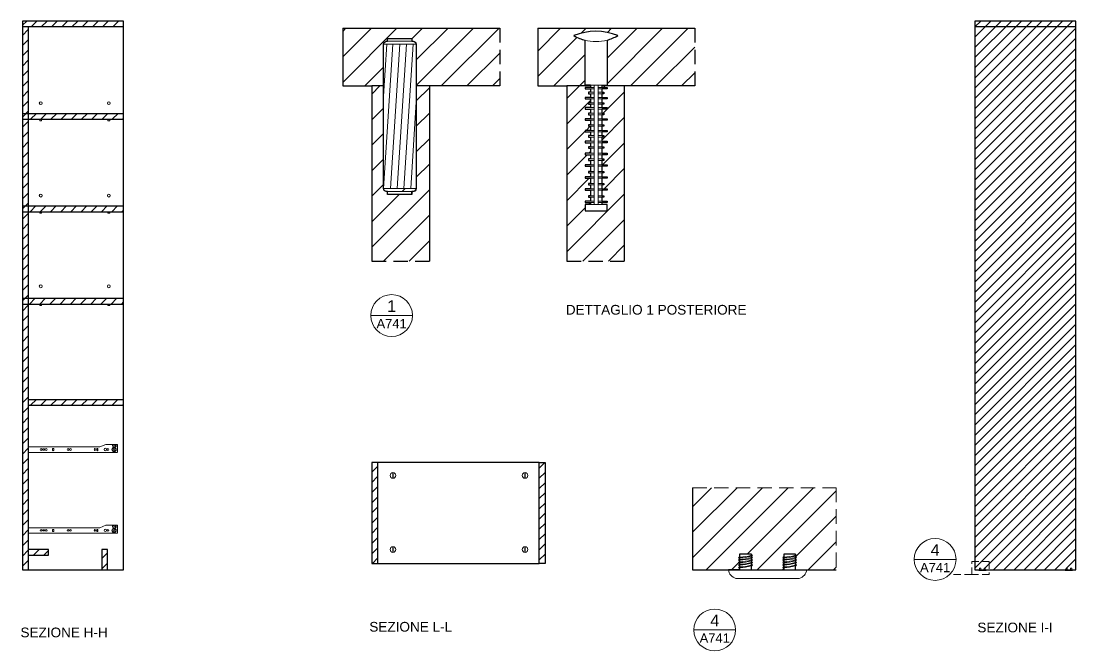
# Model space of a CAD drawing. Header units: centimetres. Extents: x 13 to 984, y -644 to 71.
# Drawn here: x 13.2 to 378.5, y -147 to 71.1 of the extents above; entities that cross this region are included whole.
import ezdxf
from ezdxf.enums import TextEntityAlignment as Align

# ---------------------------------------------------------------- set-up
doc = ezdxf.new("R2010")
doc.units = ezdxf.units.CM
doc.header["$MEASUREMENT"] = 0
doc.linetypes.add('HIDDEN', pattern=[0.375, 0.25, -0.125])
for name, color, linetype, lineweight in [('A-ANNO-SYMB', 3, 'Continuous', 18), ('dettagli', 4, 'Continuous', 13), ('linee sezioni', 3, 'Continuous', 25), ('quote', 20, 'Continuous', 5), ('trame', 6, 'Continuous', 9)]:
    doc.layers.add(name, color=color, linetype=linetype, lineweight=lineweight)
doc.styles.add('ARIAL', font='arial.ttf')
doc.styles.get("Standard").update_dxf_attribs({"font": 'arial.ttf'})
pattern_1 = [(45, (-3811.99, -6107.1093), (-1.76776695, 1.76776695), [])]
pattern_2 = [(45, (-3845.6554, -6107.1093), (-1.76776695, 1.76776695), [])]

# ---------------------------------------------------------------- blocks, each defined once
blk = doc.blocks.new('DETAGLI')
at = {"layer": 'A-ANNO-SYMB', "linetype": 'Continuous'}
blk.add_line((486.66, 356.17), (504.76, 356.17), dxfattribs=at)
blk.add_circle((495.71, 356.17), 9.05, dxfattribs=at)
for tag, p in [('TAVOLA', (495.71, 362.76)), ('SEZIONE', (495.71, 354.67))]:
    blk.add_attdef(tag, text='', height=5, dxfattribs=at).set_placement(p, align=Align.TOP_CENTER)

msp = doc.modelspace()

# ---------------------------------------------------------------- hatches: boundary and pattern name
at = {"layer": 'trame'}
h = msp.add_hatch(dxfattribs=at)
h.set_pattern_fill('ANSI31', color=256, scale=20)
h.set_pattern_definition(pattern_1)
h.paths.add_polyline_path([(48.66, 69.1), (48.66, 71.1), (13.66, 71.1), (13.66, 69.1)])
h.paths.add_polyline_path([(15.66, 69.1), (13.66, 69.1), (13.66, -118.9), (15.66, -118.9)], flags=17)
h = msp.add_hatch(dxfattribs=at)
h.set_pattern_fill('ANSI31', color=256, scale=20)
h.set_pattern_definition(pattern_1)
h.paths.add_polyline_path([(48.66, 69.1), (48.66, 71.1), (13.66, 71.1), (13.66, 69.1)])
h = msp.add_hatch(dxfattribs=at)
h.set_pattern_fill('ANSI31', color=256, scale=20)
h.set_pattern_definition(pattern_2)
h.paths.add_polyline_path([(375.54, -118.49), (375.54, -118.44, -0.081064), (375.15, -118.5), (375.15, -118.55, 0.071826)], flags=0)
h.paths.add_polyline_path([(375.54, -118.91), (375.54, -118.57, -0.071826), (375.15, -118.64), (375.15, -118.91)], flags=16)
h.paths.add_polyline_path([(375.15, -118.58, 0.081064), (375.54, -118.52), (375.54, -118.49, -0.071826), (375.15, -118.55)], flags=0)
h.paths.add_polyline_path([(377.07, -118.91), (377.07, -118.75, -0.071826), (376.68, -118.81), (376.68, -118.91)], flags=0)
h.paths.add_polyline_path([(377.07, -118.66, -0.071826), (376.68, -118.72), (376.68, -118.91), (377.07, -118.91)], flags=16)
h.paths.add_polyline_path([(377.07, -118.69, -0.081064), (376.68, -118.75), (376.68, -118.91), (377.07, -118.91)], flags=0)
h.paths.add_polyline_path([(377.07, -118.91), (377.07, -118.57, -0.071826), (376.68, -118.64), (376.68, -118.91)], flags=17)
h.paths.add_polyline_path([(375.54, -118.36), (375.54, -118.91), (378.54, -118.91), (378.54, 71.09), (343.54, 71.09), (343.54, -116.07), (348.51, -116.07), (348.51, -118.91), (375.15, -118.91), (375.15, -118.36)])
h = msp.add_hatch(dxfattribs=at)
h.set_pattern_fill('ANSI31', color=256, scale=50)
h.set_pattern_definition([(45, (996.623, -2852.292), (-4.419417, 4.419417), [])])
h.paths.add_polyline_path([(150.06, 48.63), (178.95, 48.63), (178.95, 68.63), (124.57, 68.63), (124.57, 48.63), (134.64, 48.63), (138.66, 48.63), (138.66, 63.1, -0.278503), (139.56, 64.1), (140.06, 64.1), (140.06, 65.1), (148.56, 65.1), (148.56, 64.1), (148.91, 64.1, -0.414214), (150.06, 63.1)])
h = msp.add_hatch(dxfattribs=at)
h.set_pattern_fill('ANSI31', color=256, scale=50)
h.set_pattern_definition([(45, (973.733, -2852.292), (-4.419417, 4.419417), [])])
h.paths.add_polyline_path([(222.1, 48.63), (214.34, 48.63), (214.34, 48.16), (216.14, 48.16), (216.14, 47.65), (214.34, 47.65), (214.34, 46.47), (215, 46.47), (215, 45.95), (214.34, 45.95), (214.34, 44.67), (216.14, 44.67), (216.14, 44.15), (214.34, 44.15), (214.34, 42.82), (215, 42.82), (215, 42.3), (214.34, 42.3), (214.34, 41.12), (216.14, 41.12), (216.14, 40.61), (214.34, 40.61), (214.34, 39.17), (215, 39.17), (215, 38.65), (214.34, 38.65), (214.34, 37.27), (216.14, 37.27), (216.14, 36.75), (214.34, 36.75), (214.34, 35.21), (215, 35.21), (215, 34.7), (214.34, 34.7), (214.34, 33.26), (216.14, 33.26), (216.14, 32.74), (214.34, 32.74), (214.34, 31.46), (215, 31.46), (215, 30.95), (214.34, 30.95), (214.34, 29.51), (216.14, 29.51), (216.14, 28.99), (214.34, 28.99), (214.34, 27.55), (215, 27.55), (215, 27.04), (214.34, 27.04), (214.34, 25.34), (216.14, 25.34), (216.14, 24.83), (214.34, 24.83), (214.34, 23.39), (215, 23.39), (215, 22.88), (214.34, 22.88), (214.34, 21.33), (216.14, 21.33), (216.14, 20.82), (214.34, 20.82), (214.34, 19.07), (215, 19.07), (215, 18.56), (214.34, 18.56), (214.34, 17.22), (216.14, 17.22), (216.14, 16.71), (214.34, 16.71), (214.34, 14.89), (215, 14.89), (215, 14.38), (214.34, 14.38), (214.34, 13.04), (216.14, 13.04), (216.14, 12.53), (214.34, 12.53), (214.34, 10.6), (215, 10.6), (215, 10.09), (214.34, 10.09), (214.34, 8.75), (216.14, 8.75), (216.14, 8.24), (214.34, 8.24), (214.34, 7.63), (216.14, 7.63), (216.14, 5.34), (208.59, 5.34), (208.59, 7.63), (210.37, 7.63), (210.37, 8.24), (208.57, 8.24), (208.57, 8.75), (210.37, 8.75), (210.37, 10.09), (209.71, 10.09), (209.71, 10.6), (210.37, 10.6), (210.37, 12.53), (208.57, 12.53), (208.57, 13.04), (210.37, 13.04), (210.37, 14.38), (209.71, 14.38), (209.71, 14.89), (210.37, 14.89), (210.37, 16.71), (208.57, 16.71), (208.57, 17.22), (210.37, 17.22), (210.37, 18.56), (209.71, 18.56), (209.71, 19.07), (210.37, 19.07), (210.37, 20.82), (208.57, 20.82), (208.57, 21.33), (210.37, 21.33), (210.37, 22.88), (209.71, 22.88), (209.71, 23.39), (210.37, 23.39), (210.37, 24.83), (208.57, 24.83), (208.57, 25.34), (210.37, 25.34), (210.37, 27.04), (209.71, 27.04), (209.71, 27.55), (210.37, 27.55), (210.37, 28.99), (208.57, 28.99), (208.57, 29.51), (210.37, 29.51), (210.37, 30.95), (209.71, 30.95), (209.71, 31.46), (210.37, 31.46), (210.37, 32.74), (208.57, 32.74), (208.57, 33.26), (210.37, 33.26), (210.37, 34.7), (209.71, 34.7), (209.71, 35.21), (210.37, 35.21), (210.37, 36.75), (208.57, 36.75), (208.57, 37.27), (210.37, 37.27), (210.37, 38.65), (209.71, 38.65), (209.71, 39.17), (210.37, 39.17), (210.37, 40.61), (208.57, 40.61), (208.57, 41.12), (210.37, 41.12), (210.37, 42.3), (209.71, 42.3), (209.71, 42.82), (210.37, 42.82), (210.37, 44.15), (208.57, 44.15), (208.57, 44.67), (210.37, 44.67), (210.37, 45.95), (209.71, 45.95), (209.71, 46.47), (210.37, 46.47), (210.37, 47.65), (208.57, 47.65), (208.57, 48.16), (210.37, 48.16), (210.37, 48.63), (202.17, 48.63), (202.17, -12.03), (222.1, -12.03)])
h.paths.add_polyline_path([(246.48, 68.63), (192.1, 68.63), (192.1, 48.63), (202.17, 48.63), (210.37, 48.63), (210.37, 48.96), (208.59, 48.96), (208.59, 64.44, -0.073412), (204.59, 66.12, -0.191741), (219.87, 66.07, -0.068614), (216.14, 64.49), (216.14, 48.96), (214.34, 48.96), (214.34, 48.63), (246.48, 48.63)])
h = msp.add_hatch(dxfattribs=at)
h.set_pattern_fill('ANSI31', color=256, scale=50)
h.set_pattern_definition([(45, (798.606, -2852.292), (-4.419417, 4.419417), [])])
h.paths.add_polyline_path([(140.06, 11.1), (140.06, 12.1), (148.56, 12.1), (148.56, 11.1)], flags=16)
h.paths.add_polyline_path([(134.64, -12.03), (154.57, -12.03), (154.57, 48.63), (150.06, 48.63), (150.06, 13.1), (138.66, 13.1), (138.66, 48.63), (134.64, 48.63)])
h = msp.add_hatch(dxfattribs=at)
h.set_pattern_fill('ANSI31', color=256, scale=20)
h.set_pattern_definition(pattern_1)
h.paths.add_polyline_path([(48.66, 39.1), (13.66, 39.1), (13.66, 37.1), (48.66, 37.1)])
h = msp.add_hatch(dxfattribs=at)
h.set_pattern_fill('ANSI31', color=256, scale=20)
h.set_pattern_definition(pattern_1)
h.paths.add_polyline_path([(48.66, 7.1), (15.66, 7.1), (15.66, 5.1), (48.66, 5.1)])
h = msp.add_hatch(dxfattribs=at)
h.set_pattern_fill('ANSI31', color=256, scale=20)
h.set_pattern_definition(pattern_1)
h.paths.add_polyline_path([(48.66, -24.9), (15.66, -24.9), (15.66, -26.9), (48.66, -26.9)])
h = msp.add_hatch(dxfattribs=at)
h.set_pattern_fill('ANSI31', color=256, scale=20)
h.set_pattern_definition(pattern_1)
h.paths.add_polyline_path([(48.66, -59.9), (15.66, -59.9), (15.66, -61.9), (48.66, -61.9)])
h = msp.add_hatch(dxfattribs=at)
h.set_pattern_fill('ANSI31', color=256, scale=20)
h.set_pattern_definition([(45, (-3953.7753, -6057.9618), (-1.76776695, 1.76776695), [])])
h.paths.add_polyline_path([(136.64, -81.71), (134.64, -81.71), (134.64, -116.71), (136.64, -116.71)])
h.paths.add_polyline_path([(194.64, -81.71), (192.64, -81.71), (192.64, -116.71), (194.64, -116.71)])
h = msp.add_hatch(dxfattribs=at)
h.set_pattern_fill('ANSI31', color=256, scale=50)
h.set_pattern_definition([(45, (-231.331, -1139.8386), (-4.419417, 4.419417), [])])
h.paths.add_polyline_path([(295.48, -90.48), (245.73, -90.48), (245.73, -118.91), (262.17, -118.91), (262.17, -118.43, -0.173128), (261.69, -118.15, -0.273281), (262.17, -117.9), (262.17, -117.51, -0.173128), (261.69, -117.23, -0.273281), (262.17, -116.98), (262.17, -116.68, -0.173128), (261.69, -116.39, -0.273281), (262.17, -116.15), (262.17, -115.84, -0.173128), (261.69, -115.56, -0.273281), (262.17, -115.31), (262.17, -115.05, -0.173128), (261.69, -114.76, -0.273281), (262.17, -114.51), (262.17, -113.35), (266.01, -113.35), (266.01, -113.63, -0.173128), (266.49, -113.91, -0.273281), (266.01, -114.16), (266.01, -114.43, -0.173128), (266.49, -114.71, -0.273281), (266.01, -114.96), (266.01, -115.26, -0.173128), (266.49, -115.55, -0.273281), (266.01, -115.79), (266.01, -116.1, -0.173128), (266.49, -116.38, -0.273281), (266.01, -116.63), (266.01, -117.02, -0.173128), (266.49, -117.3, -0.273281), (266.01, -117.55), (266.01, -118.91), (277.44, -118.91), (277.44, -118.43, -0.173128), (276.96, -118.15, -0.273281), (277.44, -117.9), (277.44, -117.51, -0.173128), (276.96, -117.23, -0.273281), (277.44, -116.98), (277.44, -116.68, -0.173128), (276.96, -116.39, -0.273281), (277.44, -116.15), (277.44, -115.84, -0.173128), (276.96, -115.56, -0.273281), (277.44, -115.31), (277.44, -115.05, -0.173128), (276.96, -114.76, -0.273281), (277.44, -114.51), (277.44, -113.35), (281.28, -113.35), (281.28, -113.63, -0.173128), (281.76, -113.91, -0.273281), (281.28, -114.16), (281.28, -114.43, -0.173128), (281.76, -114.71, -0.273281), (281.28, -114.96), (281.28, -115.26, -0.173128), (281.76, -115.55, -0.273281), (281.28, -115.79), (281.28, -116.1, -0.173128), (281.76, -116.38, -0.273281), (281.28, -116.63), (281.28, -117.02, -0.173128), (281.76, -117.3, -0.273281), (281.28, -117.55), (281.28, -118.91), (295.48, -118.91)])
h = msp.add_hatch(dxfattribs=at)
h.set_pattern_fill('ANSI31', color=256, scale=20)
h.set_pattern_definition(pattern_1)
h.paths.add_polyline_path([(22.66, -111.9), (15.66, -111.9), (15.66, -113.9), (22.66, -113.9)])
h.paths.add_polyline_path([(43.09, -111.9), (41.09, -111.9), (41.09, -118.9), (43.09, -118.9)])
h = msp.add_hatch(dxfattribs=at)
h.set_pattern_fill('ANSI31', color=256, scale=20)
h.set_pattern_definition(pattern_2)
h.paths.add_polyline_path([(345.18, -118.36), (345.56, -118.36), (345.56, -118.39, -0.173128), (345.61, -118.41, -0.273281), (345.56, -118.44), (345.56, -118.47, -0.173128), (345.61, -118.49, -0.273281), (345.56, -118.52), (345.56, -118.55, -0.173128), (345.61, -118.58, -0.273281), (345.56, -118.6), (345.56, -118.63, -0.173128), (345.61, -118.66, -0.273281), (345.56, -118.69), (345.56, -118.73, -0.173128), (345.61, -118.75, -0.273281), (345.56, -118.78), (345.56, -118.91), (346.71, -118.91), (346.71, -118.87, -0.173128), (346.66, -118.84, -0.273281), (346.71, -118.81), (346.71, -118.77, -0.173128), (346.66, -118.75, -0.273281), (346.71, -118.72), (346.71, -118.69, -0.173128), (346.66, -118.66, -0.273281), (346.71, -118.64), (346.71, -118.61, -0.173128), (346.66, -118.58, -0.273281), (346.71, -118.55), (346.71, -118.53, -0.173128), (346.66, -118.5, -0.273281), (346.71, -118.47), (346.71, -118.36), (347.09, -118.36), (347.09, -118.39, -0.173128), (347.14, -118.41, -0.273281), (347.09, -118.44), (347.09, -118.47, -0.173128), (347.14, -118.49, -0.273281), (347.09, -118.52), (347.09, -118.55, -0.173128), (347.14, -118.58, -0.273281), (347.09, -118.6), (347.09, -118.63, -0.173128), (347.14, -118.66, -0.273281), (347.09, -118.69), (347.09, -118.73, -0.173128), (347.14, -118.75, -0.273281), (347.09, -118.78), (347.09, -118.91), (348.51, -118.91), (348.51, -116.07), (343.54, -116.07), (343.54, -118.91), (345.18, -118.91), (345.18, -118.87, -0.173128), (345.13, -118.84, -0.273281), (345.18, -118.81), (345.18, -118.77, -0.173128), (345.13, -118.75, -0.273281), (345.18, -118.72), (345.18, -118.69, -0.173128), (345.13, -118.66, -0.273281), (345.18, -118.64), (345.18, -118.61, -0.173128), (345.13, -118.58, -0.273281), (345.18, -118.55), (345.18, -118.53, -0.173128), (345.13, -118.5, -0.273281), (345.18, -118.47)])

# ---------------------------------------------------------------- linework, layer by layer
for start, end in [(239.19, 255.6325), (285.1094, 300.81)]:
    msp.add_arc((212.27, 78.82), 14.84, start, end)
at = {"layer": 'A-ANNO-SYMB', "linetype": 'HIDDEN', "ltscale": 10}
msp.add_line((342.44, -120.57), (334.78, -120.57), dxfattribs=at)
at = {"layer": 'A-ANNO-SYMB', "linetype": 'HIDDEN', "lineweight": 5, "ltscale": 10}
msp.add_lwpolyline([(342.44, -116.07), (348.51, -116.07), (348.51, -120.57), (342.44, -120.57), (342.44, -116.07)], dxfattribs=at)
at = {"layer": 'dettagli'}
for p, q in [((138.66, 13.1), (141.89, 63.1)), ((138.66, 45.14), (139.82, 63.1)), ((141.13, 13.1), (144.36, 63.1)), ((143.46, 13.1), (146.69, 63.1)), ((145.79, 13.1), (149.02, 63.1)), ((148.91, 64.1), (148.56, 64.1)), ((216.14, 48.96), (208.59, 48.96)), ((148.12, 13.1), (150.06, 43.18)), ((19.65, 36.8), (19.65, 36.6)), ((20.25, 36.8), (20.25, 36.6)), ((43.24, 36.8), (43.24, 36.6)), ((43.84, 36.8), (43.84, 36.6)), ((148.91, 12.1), (148.56, 12.1)), ((216.14, 7.63), (208.59, 7.63)), ((19.65, 4.8), (19.65, 4.6)), ((20.25, 4.8), (20.25, 4.6)), ((43.24, 4.8), (43.24, 4.6)), ((43.84, 4.8), (43.84, 4.6)), ((19.65, -27.2), (19.65, -27.4)), ((19.65, -27.4), (20.25, -27.4)), ((20.25, -27.2), (20.25, -27.4)), ((43.24, -27.2), (43.24, -27.4)), ((43.24, -27.4), (43.84, -27.4)), ((43.84, -27.2), (43.84, -27.4)), ((141.87, -85.58), (141.97, -85.46)), ((141.97, -85.46), (142.07, -85.58)), ((187.61, -85.58), (187.71, -85.46)), ((187.71, -85.46), (187.81, -85.58)), ((141.87, -111.24), (141.97, -111.12)), ((141.97, -111.12), (142.07, -111.24)), ((187.61, -111.24), (187.71, -111.12)), ((187.71, -111.12), (187.81, -111.24)), ((262.17, -113.35), (266.01, -113.35)), ((277.44, -113.35), (281.28, -113.35)), ((345.18, -118.36), (345.56, -118.36)), ((346.71, -118.36), (347.09, -118.36)), ((375.15, -118.36), (375.54, -118.36)), ((376.68, -118.36), (377.07, -118.36))]:
    msp.add_line(p, q, dxfattribs=at)
for points in [[(144.36, 63.1), (150.06, 63.1), (150.06, 13.1), (138.66, 13.1), (138.66, 63.1), (144.36, 63.1)], [(140.06, 64.1), (140.06, 65.1), (148.56, 65.1), (148.56, 64.1), (139.56, 64.1)], [(211.63, 48.16), (208.57, 48.16), (208.57, 47.65), (211.63, 47.65)], [(211.63, 48.96), (211.63, 7.63)], [(213.08, 48.96), (213.08, 7.63)], [(213.08, 48.16), (216.14, 48.16), (216.14, 47.65), (213.08, 47.65)], [(211.63, 44.67), (208.57, 44.67), (208.57, 44.15), (211.63, 44.15)], [(211.63, 46.47), (209.71, 46.47), (209.71, 45.95), (211.63, 45.95)], [(213.08, 46.47), (215, 46.47), (215, 45.95), (213.08, 45.95)], [(213.08, 44.67), (216.14, 44.67), (216.14, 44.15), (213.08, 44.15)], [(211.63, 41.12), (208.57, 41.12), (208.57, 40.61), (211.63, 40.61)], [(211.63, 42.82), (209.71, 42.82), (209.71, 42.3), (211.63, 42.3)], [(213.08, 42.82), (215, 42.82), (215, 42.3), (213.08, 42.3)], [(213.08, 41.12), (216.14, 41.12), (216.14, 40.61), (213.08, 40.61)], [(19.65, 36.6), (20.25, 36.6)], [(43.24, 36.6), (43.84, 36.6)], [(211.63, 37.27), (208.57, 37.27), (208.57, 36.75), (211.63, 36.75)], [(211.63, 39.17), (209.71, 39.17), (209.71, 38.65), (211.63, 38.65)], [(213.08, 39.17), (215, 39.17), (215, 38.65), (213.08, 38.65)], [(213.08, 37.27), (216.14, 37.27), (216.14, 36.75), (213.08, 36.75)], [(211.63, 33.26), (208.57, 33.26), (208.57, 32.74), (211.63, 32.74)], [(211.63, 35.21), (209.71, 35.21), (209.71, 34.7), (211.63, 34.7)], [(213.08, 35.21), (215, 35.21), (215, 34.7), (213.08, 34.7)], [(213.08, 33.26), (216.14, 33.26), (216.14, 32.74), (213.08, 32.74)], [(211.63, 29.51), (208.57, 29.51), (208.57, 28.99), (211.63, 28.99)], [(211.63, 31.46), (209.71, 31.46), (209.71, 30.95), (211.63, 30.95)], [(213.08, 31.46), (215, 31.46), (215, 30.95), (213.08, 30.95)], [(213.08, 29.51), (216.14, 29.51), (216.14, 28.99), (213.08, 28.99)], [(211.63, 27.55), (209.71, 27.55), (209.71, 27.04), (211.63, 27.04)], [(213.08, 27.55), (215, 27.55), (215, 27.04), (213.08, 27.04)], [(211.63, 25.34), (208.57, 25.34), (208.57, 24.83), (211.63, 24.83)], [(211.63, 23.39), (209.71, 23.39), (209.71, 22.88), (211.63, 22.88)], [(213.08, 25.34), (216.14, 25.34), (216.14, 24.83), (213.08, 24.83)], [(213.08, 23.39), (215, 23.39), (215, 22.88), (213.08, 22.88)], [(211.63, 21.33), (208.57, 21.33), (208.57, 20.82), (211.63, 20.82)], [(211.63, 19.07), (209.71, 19.07), (209.71, 18.56), (211.63, 18.56)], [(213.08, 21.33), (216.14, 21.33), (216.14, 20.82), (213.08, 20.82)], [(213.08, 19.07), (215, 19.07), (215, 18.56), (213.08, 18.56)], [(211.63, 17.22), (208.57, 17.22), (208.57, 16.71), (211.63, 16.71)], [(211.63, 14.89), (209.71, 14.89), (209.71, 14.38), (211.63, 14.38)], [(213.08, 17.22), (216.14, 17.22), (216.14, 16.71), (213.08, 16.71)], [(213.08, 14.89), (215, 14.89), (215, 14.38), (213.08, 14.38)], [(140.06, 12.1), (140.06, 11.1), (148.56, 11.1), (148.56, 12.1), (139.56, 12.1)], [(211.63, 13.04), (208.57, 13.04), (208.57, 12.53), (211.63, 12.53)], [(213.08, 13.04), (216.14, 13.04), (216.14, 12.53), (213.08, 12.53)], [(211.63, 8.75), (208.57, 8.75), (208.57, 8.24), (211.63, 8.24)], [(216.14, 7.63), (216.14, 5.34), (208.59, 5.34), (208.59, 7.63)], [(211.63, 10.6), (209.71, 10.6), (209.71, 10.09), (211.63, 10.09)], [(213.08, 10.6), (215, 10.6), (215, 10.09), (213.08, 10.09)], [(213.08, 8.75), (216.14, 8.75), (216.14, 8.24), (213.08, 8.24)], [(19.65, 4.6), (20.25, 4.6)], [(43.24, 4.6), (43.84, 4.6)], [(46.33, -75.48), (42.53, -75.48), (40.39, -76.38), (15.66, -76.38), (15.66, -78.28)], [(45.69, -76.26), (45.69, -76.26), (45.69, -75.66)], [(46.09, -75.66), (46.09, -75.66), (46.09, -76.26)], [(46.53, -78.12), (46.53, -75.63)], [(15.66, -78.28), (46.37, -78.28)], [(20.63, -77.07), (20.63, -77.07), (21.23, -77.07)], [(21.23, -77.47), (21.23, -77.47), (20.63, -77.47)], [(24.08, -77.59), (24.08, -77.59), (24.08, -76.99)], [(24.48, -76.99), (24.48, -76.99), (24.48, -77.59)], [(39.38, -77.59), (39.38, -77.59), (39.38, -76.99)], [(39.78, -76.99), (39.78, -76.99), (39.78, -77.59)], [(141.87, -85.58), (142.07, -85.58)], [(141.87, -85.76), (141.87, -86.87)], [(142.07, -86.87), (142.07, -85.76)], [(187.61, -85.58), (187.81, -85.58)], [(187.61, -85.76), (187.61, -86.87)], [(187.81, -86.87), (187.81, -85.76)], [(46.33, -103.48), (42.53, -103.48), (40.39, -104.38), (15.66, -104.38), (15.66, -106.28)], [(20.63, -105.07), (20.63, -105.07), (21.23, -105.07)], [(21.23, -105.47), (21.23, -105.47), (20.63, -105.47)], [(24.08, -105.59), (24.08, -105.59), (24.08, -104.99)], [(24.48, -104.99), (24.48, -104.99), (24.48, -105.59)], [(39.38, -105.59), (39.38, -105.59), (39.38, -104.99)], [(39.78, -104.99), (39.78, -104.99), (39.78, -105.59)], [(45.69, -104.26), (45.69, -104.26), (45.69, -103.66)], [(46.09, -103.66), (46.09, -103.66), (46.09, -104.26)], [(46.53, -106.12), (46.53, -103.63)], [(15.66, -106.28), (46.37, -106.28)], [(141.87, -111.24), (142.07, -111.24)], [(141.87, -111.43), (141.87, -112.54)], [(142.07, -112.54), (142.07, -111.43)], [(187.61, -111.24), (187.81, -111.24)], [(187.61, -111.43), (187.61, -112.54)], [(187.81, -112.54), (187.81, -111.43)], [(266.01, -113.35), (266.01, -118.91), (262.17, -118.91), (262.17, -113.35)], [(281.28, -113.35), (281.28, -118.91), (277.44, -118.91), (277.44, -113.35)], [(345.04, -119.21), (345.04, -119.21), (347.24, -119.21), (347.24, -119.21)], [(345.56, -118.36), (345.56, -118.91), (345.18, -118.91), (345.18, -118.36)], [(347.09, -118.36), (347.09, -118.91), (346.71, -118.91), (346.71, -118.36)], [(375.01, -119.21), (375.01, -119.21), (377.21, -119.21), (377.21, -119.21)], [(375.54, -118.36), (375.54, -118.91), (375.15, -118.91), (375.15, -118.36)], [(377.07, -118.36), (377.07, -118.91), (376.68, -118.91), (376.68, -118.36)], [(260.73, -121.91), (260.73, -121.91), (282.73, -121.91), (282.73, -121.91)]]:
    msp.add_lwpolyline(points, dxfattribs=at)
for centre, radius in [((19.95, 42.67), 0.5), ((43.54, 42.67), 0.5), ((19.95, 10.68), 0.5), ((43.54, 10.68), 0.5), ((19.95, -20.75), 0.5), ((43.54, -20.75), 0.5), ((45.37, -77.28), 0.749), ((45.37, -77.28), 0.685), ((45.07, -75.94), 0.3), ((20.08, -77.27), 0.3), ((21.84, -77.27), 0.3), ((29.43, -77.27), 0.3), ((30.24, -77.27), 0.3), ((38.75, -77.27), 0.3), ((42.33, -77.27), 0.442), ((43.22, -77.27), 0.3), ((45.37, -77.28), 0.295), ((141.97, -86.24), 0.982), ((187.71, -86.24), 0.982), ((20.08, -105.27), 0.3), ((21.84, -105.27), 0.3), ((29.43, -105.27), 0.3), ((30.24, -105.27), 0.3), ((38.75, -105.27), 0.3), ((42.33, -105.27), 0.442), ((43.22, -105.27), 0.3), ((45.37, -105.28), 0.749), ((45.37, -105.28), 0.685), ((45.07, -103.94), 0.3), ((45.37, -105.28), 0.295), ((141.97, -111.91), 0.982), ((187.71, -111.91), 0.982)]:
    msp.add_circle(centre, radius, dxfattribs=at)
for centre, radius, start, end in [((212.27, 78.82), 14.84, 239.19, 300.81), ((139.94, 62.86), 1.3, 106.8875, 169.1381), ((148.99, 63.03), 1.07, 3.8548, 93.8548), ((19.95, 36.8), 0.3, 0, 180), ((43.54, 36.8), 0.3, 0, 180), ((139.94, 13.35), 1.3, 190.8619, 253.1125), ((148.99, 13.18), 1.07, 266.1452, 356.1452), ((19.95, 4.8), 0.3, 0, 180), ((43.54, 4.8), 0.3, 0, 180), ((19.95, -27.2), 0.3, 0, 180), ((43.54, -27.2), 0.3, 0, 180), ((45.89, -75.84), 0.272, 42.5545, 137.4455), ((45.89, -76.08), 0.272, 222.5545, 317.4455), ((46.35, -75.66), 0.181, 8.2594, 96.5134), ((20.81, -77.27), 0.272, 132.5545, 227.4455), ((21.04, -77.27), 0.272, 312.5545, 47.4455), ((24.28, -77.18), 0.272, 42.5545, 137.4455), ((24.28, -77.41), 0.272, 222.5545, 317.4455), ((39.58, -77.18), 0.272, 42.5545, 137.4455), ((39.58, -77.41), 0.272, 222.5545, 317.4455), ((46.35, -78.1), 0.181, 263.4866, 351.7406), ((141.97, -85.79), 0.104, 16.2953, 163.7047), ((141.97, -86.84), 0.104, 196.2953, 343.7047), ((187.71, -85.79), 0.104, 16.2953, 163.7047), ((187.71, -86.84), 0.104, 196.2953, 343.7047), ((20.81, -105.27), 0.272, 132.5545, 227.4455), ((21.04, -105.27), 0.272, 312.5545, 47.4455), ((24.28, -105.18), 0.272, 42.5545, 137.4455), ((24.28, -105.41), 0.272, 222.5545, 317.4455), ((39.58, -105.18), 0.272, 42.5545, 137.4455), ((39.58, -105.41), 0.272, 222.5545, 317.4455), ((45.89, -103.84), 0.272, 42.5545, 137.4455), ((45.89, -104.08), 0.272, 222.5545, 317.4455), ((46.35, -103.66), 0.181, 8.2594, 96.5134), ((46.35, -106.1), 0.181, 263.4866, 351.7406), ((141.97, -111.46), 0.104, 16.2953, 163.7047), ((141.97, -112.51), 0.104, 196.2953, 343.7047), ((187.71, -111.46), 0.104, 16.2953, 163.7047), ((187.71, -112.51), 0.104, 196.2953, 343.7047), ((261.89, -100.9), 13.62, 271.1868, 287.62), ((262.25, -102.7), 12.06, 269.6106, 288.1487), ((261.89, -101.7), 13.62, 271.1868, 287.62), ((262.25, -103.49), 12.06, 269.6106, 288.1487), ((261.89, -102.53), 13.62, 271.1868, 287.62), ((262.25, -104.33), 12.06, 269.6106, 288.1487), ((261.89, -103.36), 13.62, 271.1868, 287.62), ((262.25, -105.16), 12.06, 269.6106, 288.1487), ((277.16, -100.9), 13.62, 271.1868, 287.62), ((277.52, -102.7), 12.06, 269.6106, 288.1487), ((277.16, -101.7), 13.62, 271.1868, 287.62), ((277.52, -103.49), 12.06, 269.6106, 288.1487), ((277.16, -102.53), 13.62, 271.1868, 287.62), ((277.52, -104.33), 12.06, 269.6106, 288.1487), ((277.16, -103.36), 13.62, 271.1868, 287.62), ((277.52, -105.16), 12.06, 269.6106, 288.1487), ((261.64, -118.54), 3.49, 186.0815, 254.7967), ((261.89, -104.29), 13.62, 271.1868, 287.62), ((262.25, -106.08), 12.06, 269.6106, 288.1487), ((277.16, -104.29), 13.62, 271.1868, 287.62), ((277.52, -106.08), 12.06, 269.6106, 288.1487), ((281.81, -118.54), 3.49, 285.2033, 353.9185), ((345.13, -118.88), 0.349, 186.0815, 254.7967), ((347.14, -118.88), 0.349, 285.2033, 353.9185), ((375.1, -118.88), 0.349, 186.0815, 254.7967), ((377.12, -118.88), 0.349, 285.2033, 353.9185)]:
    msp.add_arc(centre, radius, start, end, dxfattribs=at)
at = {"layer": 'linee sezioni'}
for p, q in [((48.66, 69.1), (13.66, 69.1)), ((15.66, 69.1), (15.66, -118.9)), ((124.57, 68.63), (178.95, 68.63)), ((124.57, 68.63), (124.57, 48.63)), ((192.1, 68.63), (246.48, 68.63)), ((192.1, 68.63), (192.1, 48.63)), ((378.54, 69.09), (343.54, 69.09)), ((124.57, 48.63), (134.64, 48.63)), ((154.57, 48.63), (154.57, -12.03)), ((192.1, 48.63), (202.17, 48.63)), ((210.37, 48.96), (208.59, 48.96)), ((210.37, 48.96), (210.37, 48.16)), ((210.37, 47.65), (210.37, 46.47)), ((214.34, 48.96), (216.14, 48.96)), ((222.1, 48.63), (222.1, -12.03)), ((210.37, 45.95), (210.37, 44.67)), ((210.37, 44.15), (210.37, 42.82)), ((210.37, 42.3), (210.37, 41.12)), ((210.37, 40.61), (210.37, 39.17)), ((13.66, 39.1), (48.66, 39.1)), ((13.66, 37.1), (48.66, 37.1)), ((210.37, 38.65), (210.37, 37.27)), ((210.37, 36.75), (210.37, 35.21)), ((210.37, 34.7), (210.37, 33.26)), ((210.37, 32.74), (210.37, 31.46)), ((210.37, 30.95), (210.37, 29.51)), ((210.37, 28.99), (210.37, 27.55)), ((210.37, 27.04), (210.37, 25.34)), ((210.37, 24.83), (210.37, 23.39)), ((210.37, 22.88), (210.37, 21.33)), ((210.37, 20.82), (210.37, 19.07)), ((210.37, 18.56), (210.37, 17.22)), ((210.37, 16.71), (210.37, 14.89)), ((210.37, 14.38), (210.37, 13.04)), ((210.37, 12.53), (210.37, 10.6)), ((210.37, 10.09), (210.37, 8.75)), ((210.37, 8.24), (210.37, 7.63)), ((13.66, 7.1), (48.66, 7.1)), ((13.66, 5.1), (48.66, 5.1)), ((13.66, -24.9), (48.66, -24.9)), ((13.66, -26.9), (48.66, -26.9)), ((15.66, -59.9), (48.66, -59.9)), ((15.66, -61.9), (48.66, -61.9)), ((262.17, -118.91), (258.17, -118.91))]:
    msp.add_line(p, q, dxfattribs=at)
at = {"layer": 'linee sezioni', "linetype": 'HIDDEN', "ltscale": 20}
for p, q in [((178.95, 68.63), (178.95, 48.63)), ((246.48, 68.63), (246.48, 48.63)), ((134.64, -12.03), (154.57, -12.03)), ((202.17, -12.03), (222.1, -12.03))]:
    msp.add_line(p, q, dxfattribs=at)
at = {"layer": 'linee sezioni'}
for points in [[(48.66, 71.1), (13.66, 71.1), (13.66, -118.9), (48.66, -118.9), (48.66, 71.1)], [(378.54, 71.09), (343.54, 71.09), (343.54, -118.91), (378.54, -118.91), (378.54, 71.09)], [(208.59, 48.96), (208.59, 64.44), (208.59, 64.44)], [(216.14, 64.49), (216.14, 48.96)], [(138.66, 48.63), (134.64, 48.63), (134.64, -12.03)], [(178.95, 48.63), (150.06, 48.63)], [(210.37, 48.63), (202.17, 48.63), (202.17, -12.03)], [(210.37, 48.16), (208.57, 48.16), (208.57, 47.65), (210.37, 47.65)], [(214.34, 48.96), (214.34, 48.16)], [(246.48, 48.63), (214.34, 48.63)], [(214.34, 48.16), (216.15, 48.16), (216.15, 47.65), (214.34, 47.65)], [(214.34, 47.65), (214.34, 46.47)], [(210.37, 44.67), (208.57, 44.67), (208.57, 44.15), (210.37, 44.15)], [(210.37, 46.47), (209.71, 46.47), (209.71, 45.95), (210.37, 45.95)], [(214.34, 46.47), (215.01, 46.47), (215.01, 45.95), (214.34, 45.95)], [(214.34, 45.95), (214.34, 44.67)], [(214.34, 44.67), (216.15, 44.67), (216.15, 44.15), (214.34, 44.15)], [(214.34, 44.15), (214.34, 42.82)], [(210.37, 41.12), (208.57, 41.12), (208.57, 40.61), (210.37, 40.61)], [(210.37, 42.82), (209.71, 42.82), (209.71, 42.3), (210.37, 42.3)], [(214.34, 42.82), (215.01, 42.82), (215.01, 42.3), (214.34, 42.3)], [(214.34, 42.3), (214.34, 41.12)], [(214.34, 41.12), (216.15, 41.12), (216.15, 40.61), (214.34, 40.61)], [(214.34, 40.61), (214.34, 39.17)], [(210.37, 37.27), (208.57, 37.27), (208.57, 36.75), (210.37, 36.75)], [(210.37, 39.17), (209.71, 39.17), (209.71, 38.65), (210.37, 38.65)], [(214.34, 39.17), (215.01, 39.17), (215.01, 38.65), (214.34, 38.65)], [(214.34, 38.65), (214.34, 37.27)], [(214.34, 37.27), (216.15, 37.27), (216.15, 36.75), (214.34, 36.75)], [(214.34, 36.75), (214.34, 35.21)], [(210.37, 33.26), (208.57, 33.26), (208.57, 32.74), (210.37, 32.74)], [(210.37, 35.21), (209.71, 35.21), (209.71, 34.7), (210.37, 34.7)], [(214.34, 35.21), (215.01, 35.21), (215.01, 34.7), (214.34, 34.7)], [(214.34, 34.7), (214.34, 33.26)], [(214.34, 33.26), (216.15, 33.26), (216.15, 32.74), (214.34, 32.74)], [(210.37, 29.51), (208.57, 29.51), (208.57, 28.99), (210.37, 28.99)], [(210.37, 31.46), (209.71, 31.46), (209.71, 30.95), (210.37, 30.95)], [(214.34, 32.74), (214.34, 31.46)], [(214.34, 31.46), (215.01, 31.46), (215.01, 30.95), (214.34, 30.95)], [(214.34, 30.95), (214.34, 29.51)], [(214.34, 29.51), (216.15, 29.51), (216.15, 28.99), (214.34, 28.99)], [(210.37, 27.55), (209.71, 27.55), (209.71, 27.04), (210.37, 27.04)], [(214.34, 28.99), (214.34, 27.55)], [(214.34, 27.55), (215.01, 27.55), (215.01, 27.04), (214.34, 27.04)], [(214.34, 27.04), (214.34, 25.34)], [(210.37, 25.34), (208.57, 25.34), (208.57, 24.83), (210.37, 24.83)], [(210.37, 23.39), (209.71, 23.39), (209.71, 22.88), (210.37, 22.88)], [(214.34, 25.34), (216.15, 25.34), (216.15, 24.83), (214.34, 24.83)], [(214.34, 24.83), (214.34, 23.39)], [(214.34, 23.39), (215.01, 23.39), (215.01, 22.88), (214.34, 22.88)], [(214.34, 22.88), (214.34, 21.33)], [(210.37, 21.33), (208.57, 21.33), (208.57, 20.82), (210.37, 20.82)], [(210.37, 19.07), (209.71, 19.07), (209.71, 18.56), (210.37, 18.56)], [(214.34, 21.33), (216.15, 21.33), (216.15, 20.82), (214.34, 20.82)], [(214.34, 20.82), (214.34, 19.07)], [(214.34, 19.07), (215.01, 19.07), (215.01, 18.56), (214.34, 18.56)], [(214.34, 18.56), (214.34, 17.22)], [(210.37, 17.22), (208.57, 17.22), (208.57, 16.71), (210.37, 16.71)], [(210.37, 14.89), (209.71, 14.89), (209.71, 14.38), (210.37, 14.38)], [(214.34, 17.22), (216.15, 17.22), (216.15, 16.71), (214.34, 16.71)], [(214.34, 16.71), (214.34, 14.89)], [(214.34, 14.89), (215.01, 14.89), (215.01, 14.38), (214.34, 14.38)], [(148.91, 12.1), (148.56, 12.1), (148.56, 12.1)], [(210.37, 13.04), (208.57, 13.04), (208.57, 12.53), (210.37, 12.53)], [(214.34, 14.38), (214.34, 13.04)], [(214.34, 13.04), (216.15, 13.04), (216.15, 12.53), (214.34, 12.53)], [(214.34, 12.53), (214.34, 10.6)], [(210.37, 8.75), (208.57, 8.75), (208.57, 8.24), (210.37, 8.24)], [(210.37, 7.63), (208.59, 7.63), (208.59, 5.34), (216.14, 5.34), (216.14, 7.63), (214.34, 7.63)], [(210.37, 10.6), (209.71, 10.6), (209.71, 10.09), (210.37, 10.09)], [(214.34, 10.6), (215.01, 10.6), (215.01, 10.09), (214.34, 10.09)], [(214.34, 10.09), (214.34, 8.75)], [(214.34, 8.75), (216.15, 8.75), (216.15, 8.24), (214.34, 8.24)], [(214.34, 8.24), (214.34, 7.63)], [(136.64, -81.71), (134.64, -81.71), (134.64, -116.71), (136.64, -116.71)], [(136.64, -116.71), (192.64, -116.71), (192.64, -81.71), (136.64, -81.71), (136.64, -116.71)], [(192.64, -81.71), (194.64, -81.71), (194.64, -116.71), (192.64, -116.71)], [(245.73, -90.48), (245.73, -118.91), (295.48, -118.91)], [(15.66, -113.9), (22.66, -113.9), (22.66, -111.9), (15.66, -111.9)], [(43.09, -118.9), (43.09, -111.9), (41.09, -111.9), (41.09, -118.9)], [(262.17, -114.51), (262.17, -113.35), (266.01, -113.35), (266.01, -113.63)], [(262.17, -115.31), (262.17, -115.05)], [(262.17, -116.15), (262.17, -115.84)], [(262.17, -116.98), (262.17, -116.68)], [(266.01, -114.16), (266.01, -114.43)], [(266.01, -114.96), (266.01, -115.26)], [(266.01, -115.79), (266.01, -116.1)], [(266.01, -116.63), (266.01, -117.02)], [(277.44, -114.51), (277.44, -113.35), (281.28, -113.35), (281.28, -113.63)], [(277.44, -115.31), (277.44, -115.05)], [(277.44, -116.15), (277.44, -115.84)], [(277.44, -116.98), (277.44, -116.68)], [(281.28, -114.16), (281.28, -114.43)], [(281.28, -114.96), (281.28, -115.26)], [(281.28, -115.79), (281.28, -116.1)], [(281.28, -116.63), (281.28, -117.02)], [(262.17, -117.9), (262.17, -117.51)], [(262.17, -118.91), (262.17, -118.43)], [(266.01, -117.55), (266.01, -118.91), (277.44, -118.91), (277.44, -118.43)], [(277.44, -117.9), (277.44, -117.51)], [(281.28, -117.55), (281.28, -118.91), (285.28, -118.91)]]:
    msp.add_lwpolyline(points, dxfattribs=at)
for points in [[(148.56, 11.1), (148.56, 12.1), (148.56, 11.1), (140.06, 11.1), (140.06, 12.1), (139.56, 12.1, -0.278503), (138.66, 13.1), (138.66, 63.1, -0.278503), (139.56, 64.1), (140.06, 64.1), (140.06, 65.1), (148.56, 65.1), (148.56, 64.1), (149.06, 64.1)], [(148.91, 64.1, -0.414214), (150.06, 63.1), (150.06, 13.1)]]:
    msp.add_lwpolyline(points, format="xyb", dxfattribs=at)
msp.add_lwpolyline([(148.91, 12.1, 0.414214), (150.06, 13.1, -0.414214)], format="xyb", close=True, dxfattribs=at)
for centre, radius, start, end in [((212.27, 47.4), 20.16, 67.8437, 112.1563), ((212.27, 78.82), 14.84, 239.19, 255.6325), ((212.27, 78.82), 14.84, 285.1094, 300.81), ((262.14, -115.05), 0.531, 86.5276, 147.6662), ((262.33, -114.23), 0.831, 219.7871, 259.0756), ((262.14, -115.84), 0.531, 86.5276, 147.6662), ((262.33, -115.03), 0.831, 219.7871, 259.0756), ((262.14, -116.68), 0.531, 86.5276, 147.6662), ((262.33, -115.86), 0.831, 219.7871, 259.0756), ((265.85, -114.45), 0.831, 39.7871, 79.0756), ((266.04, -113.63), 0.531, 266.5276, 327.6662), ((265.85, -115.25), 0.831, 39.7871, 79.0756), ((266.04, -114.43), 0.531, 266.5276, 327.6662), ((265.85, -116.08), 0.831, 39.7871, 79.0756), ((266.04, -115.26), 0.531, 266.5276, 327.6662), ((265.85, -116.91), 0.831, 39.7871, 79.0756), ((266.04, -116.1), 0.531, 266.5276, 327.6662), ((277.41, -115.05), 0.531, 86.5276, 147.6662), ((277.6, -114.23), 0.831, 219.7871, 259.0756), ((277.41, -115.84), 0.531, 86.5276, 147.6662), ((277.6, -115.03), 0.831, 219.7871, 259.0756), ((277.41, -116.68), 0.531, 86.5276, 147.6662), ((277.6, -115.86), 0.831, 219.7871, 259.0756), ((281.12, -114.45), 0.831, 39.7871, 79.0756), ((281.31, -113.63), 0.531, 266.5276, 327.6662), ((281.12, -115.25), 0.831, 39.7871, 79.0756), ((281.31, -114.43), 0.531, 266.5276, 327.6662), ((281.12, -116.08), 0.831, 39.7871, 79.0756), ((281.31, -115.26), 0.531, 266.5276, 327.6662), ((281.12, -116.91), 0.831, 39.7871, 79.0756), ((281.31, -116.1), 0.531, 266.5276, 327.6662), ((262.14, -117.51), 0.531, 86.5276, 147.6662), ((262.33, -116.69), 0.831, 219.7871, 259.0756), ((262.14, -118.43), 0.531, 86.5276, 147.6662), ((262.33, -117.62), 0.831, 219.7871, 259.0756), ((265.85, -117.83), 0.831, 39.7871, 79.0756), ((266.04, -117.02), 0.531, 266.5276, 327.6662), ((277.41, -117.51), 0.531, 86.5276, 147.6662), ((277.6, -116.69), 0.831, 219.7871, 259.0756), ((277.41, -118.43), 0.531, 86.5276, 147.6662), ((277.6, -117.62), 0.831, 219.7871, 259.0756), ((281.12, -117.83), 0.831, 39.7871, 79.0756), ((281.31, -117.02), 0.531, 266.5276, 327.6662)]:
    msp.add_arc(centre, radius, start, end, dxfattribs=at)
at = {"layer": 'quote', "linetype": 'HIDDEN', "ltscale": 20}
for p, q in [((245.73, -90.48), (295.48, -90.48)), ((295.48, -90.48), (295.48, -118.91))]:
    msp.add_line(p, q, dxfattribs=at)

# ---------------------------------------------------------------- block references
at = {"layer": 'A-ANNO-SYMB'}
ref = msp.add_blockref('DETAGLI', (-255.07, -315.8), dxfattribs=dict(at, xscale=0.8, yscale=0.8, zscale=0.8))
ref.add_attrib('SEZIONE', 'A741', dxfattribs={"linetype": 'Continuous', "height": 3.2, "style": 'ARIAL'}).set_placement((141.5, -32.06), align=Align.TOP_CENTER)
ref.add_attrib('TAVOLA', '1', dxfattribs={"linetype": 'Continuous', "height": 4, "style": 'ARIAL'}).set_placement((141.5, -25.59), align=Align.TOP_CENTER)
ref = msp.add_blockref('DETAGLI', (-66.8, -400.27), dxfattribs=dict(at, xscale=0.8, yscale=0.8, zscale=0.8))
ref.add_attrib('SEZIONE', 'A741', dxfattribs={"linetype": 'Continuous', "height": 3.2, "style": 'ARIAL'}).set_placement((329.77, -116.54), align=Align.TOP_CENTER)
ref.add_attrib('TAVOLA', '4', dxfattribs={"linetype": 'Continuous', "height": 4, "style": 'ARIAL'}).set_placement((329.77, -110.06), align=Align.TOP_CENTER)
ref = msp.add_blockref('DETAGLI', (-143.14, -424.7), dxfattribs=dict(at, xscale=0.8, yscale=0.8, zscale=0.8))
ref.add_attrib('SEZIONE', 'A741', dxfattribs={"linetype": 'Continuous', "height": 3.2, "style": 'ARIAL'}).set_placement((253.43, -140.96), align=Align.TOP_CENTER)
ref.add_attrib('TAVOLA', '4', dxfattribs={"linetype": 'Continuous', "height": 4, "style": 'ARIAL'}).set_placement((253.43, -134.49), align=Align.TOP_CENTER)

# ---------------------------------------------------------------- texts
at = {"layer": 'quote', "char_height": 3.36, "attachment_point": 1}
for s, insert in [('DETTAGLIO 1 POSTERIORE', (201.84, -27.19)), ('SEZIONE L-L', (133.78, -136.97)), ('SEZIONE I-I', (344.4, -137.22)), ('SEZIONE H-H', (12.94, -138.93))]:
    msp.add_mtext_dynamic_manual_height_columns(s, width=84.0633, gutter_width=1, heights=[0], dxfattribs=dict(at, insert=insert))

doc.saveas('drawing.dxf')
